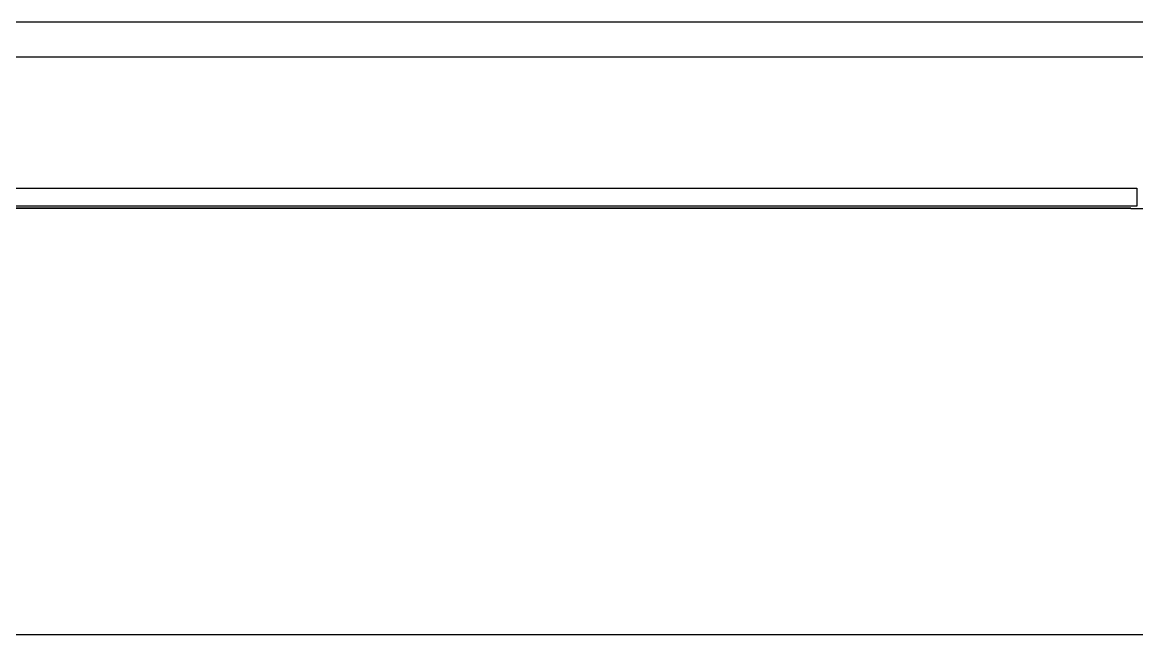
# Model space of a CAD drawing. Extents: x 8541 to 14664, y -60 to 2468.
# Drawn here: x 10135 to 10222.7, y 734.4 to 782.6 of the extents above; entities that cross this region are included whole.
import ezdxf

# ---------------------------------------------------------------- set-up
doc = ezdxf.new("R2010")
doc.units = 0
doc.header["$LTSCALE"] = 20
doc.header["$MEASUREMENT"] = 0
doc.layers.get('0').update_dxf_attribs({"linetype": 'CONTINUOUS'})

msp = doc.modelspace()

# ---------------------------------------------------------------- linework, layer by layer
at = {"color": 7, "linetype": 'Continuous'}
for p, q in [((9933.548, 769.558), (10222.652, 769.558)), ((10222.652, 769.558), (10222.652, 768.14)), ((10222.652, 768.14), (9933.548, 768.14)), ((10222.201, 767.976), (9933.998, 767.976)), ((10222.201, 767.948), (9933.998, 767.948)), ((10222.201, 767.948), (10222.201, 767.976))]:
    msp.add_line(p, q, dxfattribs=at)
msp.add_ellipse((10222.201, 772.603), major_axis=(13.5, 0), ratio=0.344818, start_param=4.712389, end_param=5.920307, dxfattribs=at)
for points, degree in [([(10230.609, 782.617), (9925.597, 782.617)], 1), ([(9925.483, 779.885), (10230.719, 779.885)], 1), ([(10273.29, 734.407), (10143.163, 734.407), (10013.036, 734.407), (9882.91, 734.407)], 3)]:
    msp.add_open_spline(points, degree=degree, dxfattribs=at)

doc.saveas('drawing.dxf')
